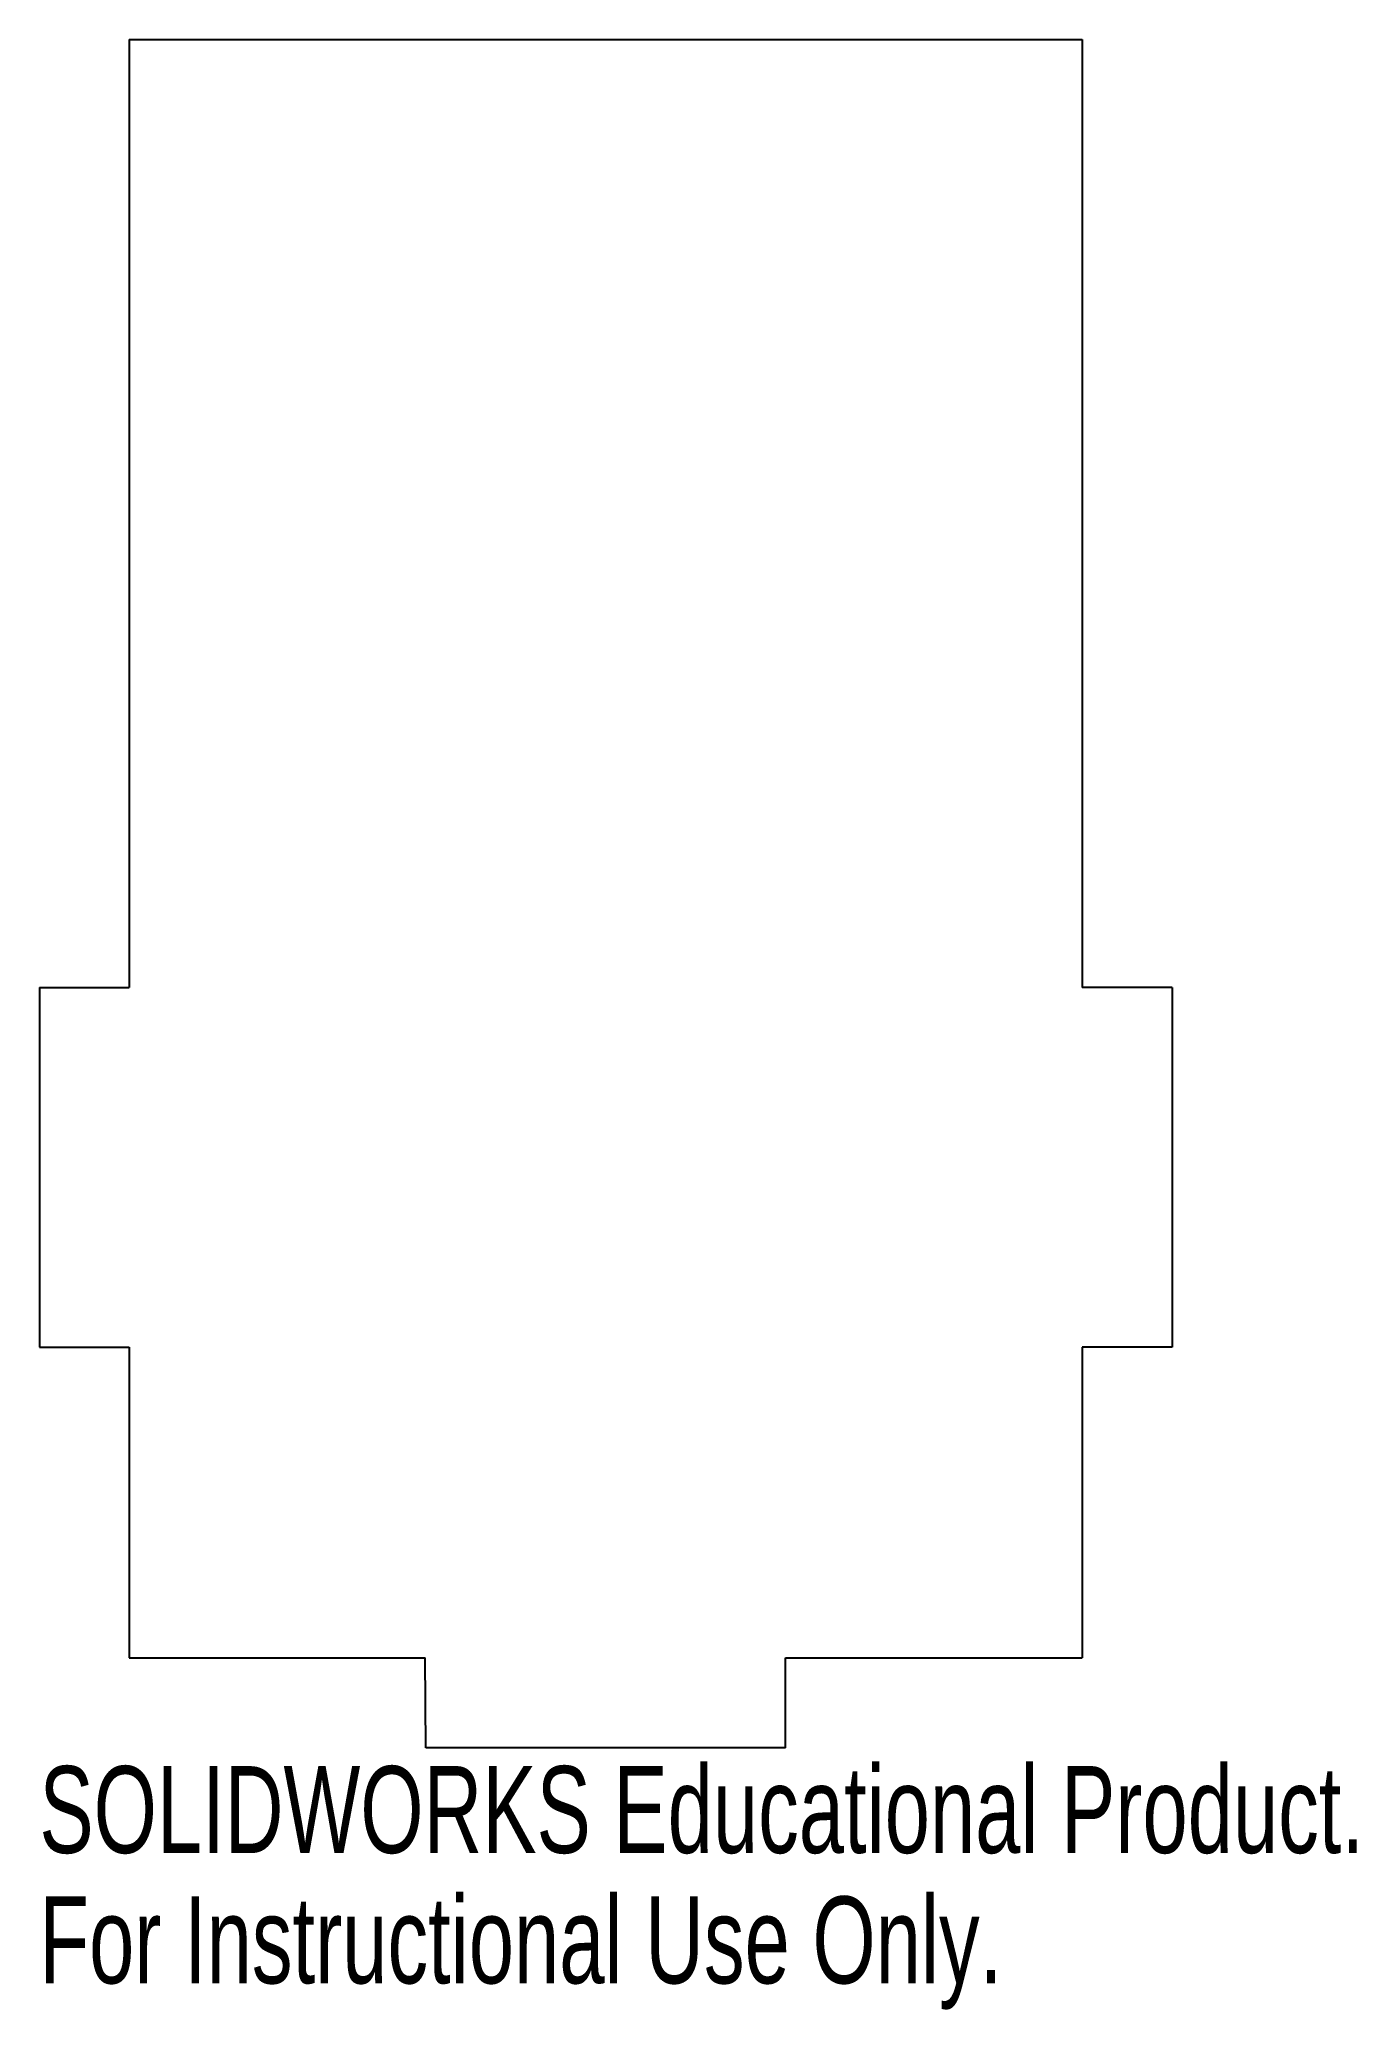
# Model space of a CAD drawing. Header units: millimetres. Extents: x -32 to 42, y -65 to 45.
import ezdxf

# ---------------------------------------------------------------- set-up
doc = ezdxf.new("R2010")
doc.units = ezdxf.units.MM
doc.styles.add('SLDTEXTSTYLE0', font='TXT', dxfattribs={"width": 0.7})

msp = doc.modelspace()

# ---------------------------------------------------------------- linework, layer by layer
at = {"color": 7, "linetype": 'Continuous', "lineweight": 25}
for p, q in [((-26.5, 45), (26.5, 45)), ((-26.5, 45), (-26.5, -7.72)), ((26.5, 45), (26.5, -7.72)), ((-31.5, -7.72), (-26.5, -7.72)), ((-31.5, -7.72), (-31.5, -27.72)), ((31.5, -7.72), (26.5, -7.72)), ((31.5, -7.72), (31.5, -27.72)), ((-31.5, -27.72), (-26.5, -27.72)), ((-26.5, -27.72), (-26.5, -45)), ((26.5, -27.72), (26.5, -45)), ((31.5, -27.72), (26.5, -27.72)), ((-26.5, -45), (-10.05, -45)), ((-10, -50), (-10.05, -45)), ((10, -50), (10, -45)), ((10, -45), (26.5, -45)), ((10, -50), (-10, -50))]:
    msp.add_line(p, q, dxfattribs=at)

# ---------------------------------------------------------------- texts
at = {"color": 7, "linetype": 'Continuous', "char_height": 4.8336, "attachment_point": 1, "style": 'SLDTEXTSTYLE0'}
for s, insert in [('SOLIDWORKS Educational Product.', (-31.5, -51.02)), ('For Instructional Use Only.', (-31.5, -58.27))]:
    msp.add_mtext(s, dxfattribs=dict(at, insert=insert))

doc.saveas('drawing.dxf')
